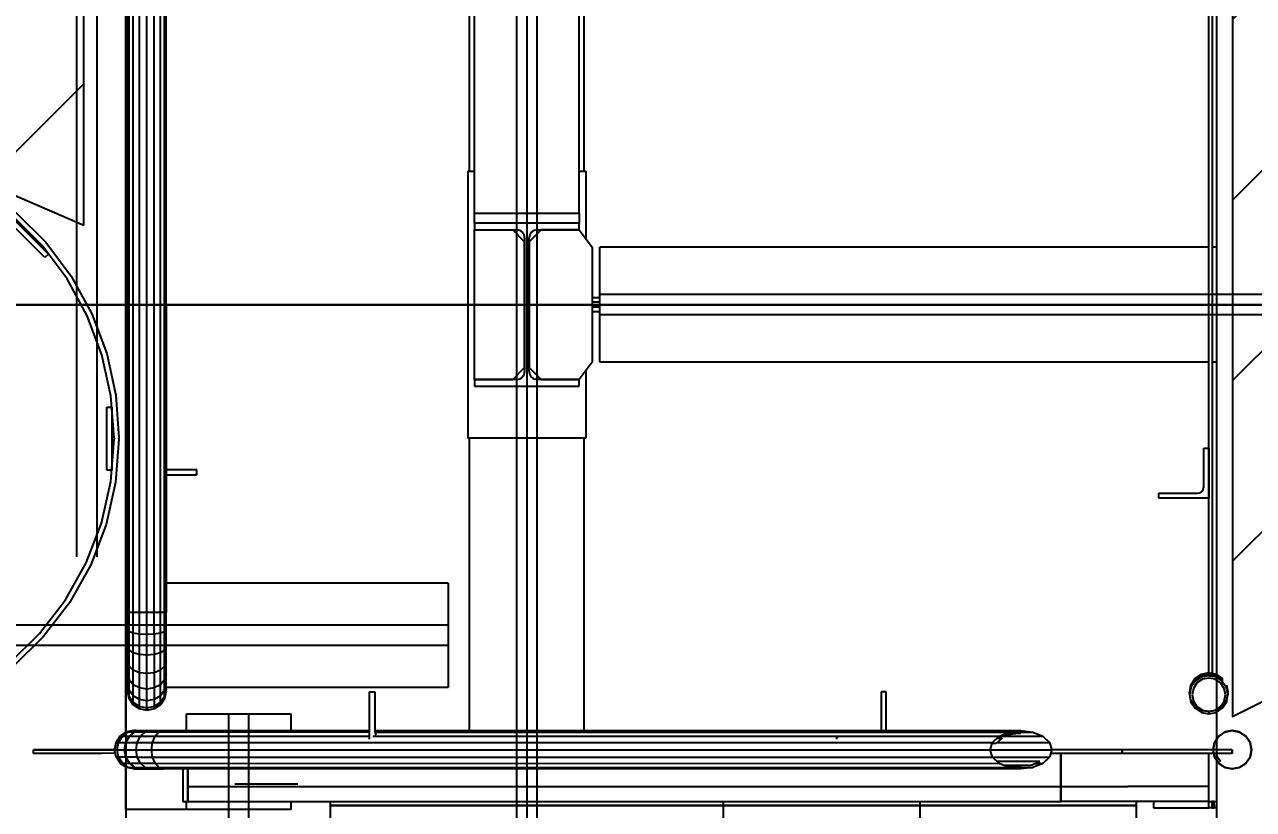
# Model space of a CAD drawing. Header units: metres. Extents: x 0 to 63075, y 0 to 44550.
# Drawn here: x 15808 to 17371, y 24911 to 25909 of the extents above; entities that cross this region are included whole.
import ezdxf

# ---------------------------------------------------------------- set-up
doc = ezdxf.new("R2010")
doc.units = ezdxf.units.M
doc.header["$LTSCALE"] = 75
doc.linetypes.add('CENTER2', pattern=[28.575, 19.05, -3.175, 3.175, -3.175])
doc.linetypes.add('CENTERX2', pattern=[101.6, 63.5, -12.7, 12.7, -12.7])
for name, color, linetype in [('SC1', 7, 'CENTER2'), ('SDM', 7, 'Continuous'), ('SL1', 8, 'Continuous')]:
    doc.layers.add(name, color=color, linetype=linetype)
doc.styles.add('ROMANS', font='ROMANS.SHX')
doc.dimstyles.new('75___1-75', dxfattribs={"dimscale": 75, "dimtxt": 2.5, "dimasz": 2, "dimexe": 1.5, "dimexo": 1, "dimgap": 0.5, "dimtad": 1, "dimdec": 0, "dimzin": 12, "dimtxsty": 'ROMANS', "dimcen": 0, "dimclrd": 256, "dimclre": 256, "dimclrt": 3, "dimazin": 3, "dimtfac": 1, "dimtdec": 0, "dimtmove": 0, "dimatfit": 0, "dimfxl": 1, "dimlwd": -1, "dimlwe": -1, "dimarcsym": 0})
pattern_1 = [(45, (-40005.98, -19024.6), (-114.90485, 114.90485), [])]

# ---------------------------------------------------------------- blocks, each defined once
blk = doc.blocks.new('A$Cf5d57027')
at = {"layer": 'SL1'}
h = blk.add_hatch(dxfattribs=at)
h.set_pattern_fill('_USER', color=256, scale=162.5, angle=45, style=0, pattern_type=0)
h.set_pattern_definition(pattern_1)
h.paths.add_polyline_path([(7623.7, 3151.1), (7623.7, 4413), (7510.5, 4356.4), (7413.9, 4093.3), (7157.6, 3850.3), (7130.9, 3713.8), (7194.2, 3567.3), (7423.9, 3370.8), (7523.8, 3194.4)])
h = blk.add_hatch(dxfattribs=at)
h.set_pattern_fill('_USER', color=256, scale=162.5, angle=45, style=0, pattern_type=0)
h.set_pattern_definition(pattern_1)
h.paths.add_polyline_path([(9084.6, 3596.8), (9084.6, 2526), (9180.6, 2574.1), (9262.6, 2797.3), (9480.1, 3003.5), (9502.7, 3119.3), (9449, 3243.6), (9254.1, 3410.3), (9169.3, 3560.1)])
for p, q in [((7677.4, 2506), (7677.4, 5723)), ((7679.5, 2658.2), (7679.4, 5633)), ((7681.3, 2658.2), (7681.3, 5633)), ((7686.6, 2658.2), (7686.6, 5633)), ((7694.5, 2658.2), (7694.5, 5633)), ((7703.9, 2658.2), (7703.8, 5633)), ((7713.2, 2658.2), (7713.2, 5633)), ((7721.1, 2658.2), (7721.1, 5633)), ((7726.4, 2658.2), (7726.4, 5633)), ((7728.2, 5633), (7728.3, 2658.2)), ((7614.5, 5550), (7614.5, 2729.4)), ((7614.5, 5550), (7614.5, 2729.4)), ((7640.3, 5550), (7640.3, 2729.4)), ((7640.3, 5550), (7640.3, 2729.4)), ((8174.3, 1373), (8174.3, 5527)), ((8174.3, 1373), (8174.3, 5527)), ((8200.4, 1373), (8200.4, 5527)), ((8200.4, 1373), (8200.4, 5527)), ((9064.3, 5253.8), (9064.3, 741.2)), ((7677.4, 5245.9), (7677.4, 733.4)), ((8187.3, 5110.5), (8187.3, 2880)), ((9054.4, 2581.9), (9054.3, 4905.4)), ((9059.2, 2580.9), (9059.1, 4906.4)), ((8120.8, 3166), (8120.8, 4824.5)), ((8174.4, 3166), (8174.4, 4824.5)), ((8174.4, 3166), (8174.4, 4824.5)), ((8200.2, 3166), (8200.2, 4824.5)), ((8200.2, 3166), (8200.2, 4824.5)), ((8253.8, 3166), (8253.8, 4824.5)), ((9064.3, 4819), (9064.3, 2579.5)), ((8114.3, 3220), (8114.3, 4770.5)), ((8260.3, 3220), (8260.3, 4770.5)), ((8112.3, 3220), (8112.3, 2880)), ((8112.3, 3220), (8120.8, 3220)), ((8253.8, 3220), (8262.3, 3220)), ((8262.3, 3220), (8262.3, 3133.6)), ((7574.3, 3110), (7517.7, 3166.6)), ((7522.2, 3171), (7578.8, 3114.4)), ((7570.6, 3125.3), (7532.9, 3163)), ((7537, 3167.8), (7575.3, 3129.4)), ((8120.3, 3166), (8120.3, 3153.5)), ((8120.8, 3166), (8120.3, 3166)), ((8253.8, 3166), (8120.8, 3166)), ((8254.3, 3166), (8253.8, 3166)), ((8254.3, 3153.5), (8254.3, 3166)), ((8120.3, 3153.5), (8120.8, 3153.5)), ((8120.8, 3153.5), (8120.8, 3145.1)), ((8253.8, 3153.5), (8120.8, 3153.5)), ((8120.8, 3145.1), (8174.4, 3145.1)), ((8120.8, 3145.1), (8169.4, 3145.1)), ((8120.8, 2954.9), (8120.8, 3145.1)), ((8184.4, 3130.1), (8169.4, 3145.1)), ((8205.2, 3145.1), (8190.2, 3130.1)), ((8200.2, 3145.1), (8253.8, 3145.1)), ((8253.8, 3145.1), (8205.2, 3145.1)), ((8253.8, 3145.1), (8253.8, 3153.5)), ((8253.8, 3153.5), (8254.3, 3153.5)), ((8253.8, 3145.1), (8270.2, 3123)), ((7575.3, 3129.4), (7607.8, 3086.1)), ((8184.4, 3135.1), (8184.4, 2964.9)), ((8184.4, 2969.9), (8184.4, 3130.1)), ((8190.2, 2964.9), (8190.2, 3135.1)), ((8190.2, 3130.1), (8190.2, 2969.9)), ((7602.5, 3082.7), (7570.6, 3125.3)), ((7578.8, 3114.4), (7574.3, 3110)), ((8270.2, 3123), (8270.2, 2977)), ((9054.4, 3123), (8280.2, 3123)), ((8280.2, 2977), (8280.2, 3123)), ((9064.3, 3123), (9059.2, 3123)), ((7628.1, 3035.9), (7602.5, 3082.7)), ((7607.8, 3086.1), (7633.9, 3038.5)), ((0, 3050), (12183.1, 3050)), ((7677.4, 3050), (0, 3050)), ((7679.5, 3050), (7677.4, 3050)), ((7728.3, 3050), (7679.5, 3050)), ((8112.3, 3050), (7728.3, 3050)), ((8270.2, 3050), (8112.3, 3050)), ((8270.2, 3059.3), (8280.2, 3059.3)), ((8280.2, 3053), (8270.2, 3053)), ((8280.2, 3050), (8270.2, 3050)), ((12183.1, 3063), (8280.2, 3063)), ((12183.1, 3063), (8280.2, 3063)), ((12183.1, 3050), (8280.2, 3050)), ((7646.8, 2986), (7628.1, 3035.9)), ((7633.9, 3038.5), (7652.9, 2987.8)), ((8280.2, 3047), (8270.2, 3047)), ((8280.2, 3040.7), (8270.2, 3040.7)), ((12183.1, 3037), (8280.2, 3037)), ((12183.1, 3037), (8280.2, 3037)), ((7658.3, 2933.9), (7646.8, 2986)), ((7652.9, 2987.8), (7664.5, 2934.8)), ((8169.4, 2954.9), (8184.4, 2969.9)), ((8190.2, 2969.9), (8205.2, 2954.9)), ((8270.2, 2977), (8253.8, 2954.9)), ((9054.4, 2977), (8280.2, 2977)), ((9064.3, 2977), (9059.2, 2977)), ((8120.8, 2954.9), (8120.8, 2946.5)), ((8174.4, 2954.9), (8120.8, 2954.9)), ((8120.8, 2954.9), (8169.4, 2954.9)), ((8253.8, 2954.9), (8200.2, 2954.9)), ((8205.2, 2954.9), (8253.8, 2954.9)), ((8253.8, 2946.5), (8253.8, 2954.9)), ((8262.3, 2966.4), (8262.3, 2880)), ((8120.8, 2946.5), (8253.8, 2946.5)), ((7662.2, 2880.8), (7658.3, 2933.9)), ((7664.5, 2934.8), (7668.5, 2880.8)), ((7653.1, 2839.5), (7653.1, 2919.5)), ((7653.1, 2919.5), (7659.4, 2919.5)), ((7659.4, 2919.5), (7659.4, 2839.5)), ((7658, 2824.9), (7662.2, 2878.8)), ((7662.2, 2880.8), (7662.2, 2879.8)), ((7662.2, 2879.8), (7662.2, 2878.8)), ((7668.5, 2878.7), (7664.2, 2823.9)), ((7668.5, 2879.8), (7668.5, 2880.8)), ((7668.5, 2879.8), (7668.5, 2878.7)), ((8262.3, 2880), (8112.3, 2880)), ((8114.3, 2508.2), (8114.3, 2880)), ((8187.3, 2880), (8187.3, 2508.2)), ((8260.3, 2508.2), (8260.3, 2880)), ((9048, 2867.3), (9054.3, 2867.3)), ((9048, 2817.8), (9048, 2867.3)), ((9054.3, 2867.3), (9054.3, 2803.8)), ((7659.4, 2839.5), (7653.1, 2839.5)), ((7767.4, 2840), (7728.3, 2840)), ((7728.3, 2833.6), (7767.4, 2833.6)), ((7767.4, 2833.6), (7767.4, 2840)), ((7646.1, 2772.1), (7658, 2824.9)), ((7664.2, 2823.9), (7652.1, 2770.3)), ((8990.8, 2810.2), (9040.3, 2810.2)), ((8990.8, 2803.8), (8990.8, 2810.2)), ((9054.3, 2803.8), (8990.8, 2803.8)), ((7626.7, 2721.6), (7646.1, 2772.1)), ((7652.1, 2770.3), (7632.5, 2718.9)), ((7600.4, 2674.4), (7626.7, 2721.6)), ((7679.5, 2729.4), (7677.4, 2729.4)), ((7632.5, 2718.9), (7605.6, 2670.9)), ((7679.5, 2695.9), (7677.4, 2695.9)), ((8087.3, 2695.9), (7728.3, 2695.9)), ((8087.3, 2695.9), (8087.3, 2562.9)), ((7567.5, 2631.5), (7600.4, 2674.4)), ((7605.6, 2670.9), (7572.2, 2627.3)), ((7679.5, 2636), (7679.5, 2658.2)), ((7681.3, 2658.2), (7679.5, 2658.2)), ((7686.6, 2658.2), (7681.3, 2658.2)), ((7681.3, 2633.9), (7681.3, 2658.2)), ((7686.6, 2632.1), (7686.6, 2658.2)), ((7694.5, 2658.2), (7686.6, 2658.2)), ((7694.5, 2631), (7694.5, 2658.2)), ((7703.9, 2658.2), (7694.5, 2658.2)), ((7703.9, 2630.5), (7703.9, 2658.2)), ((7713.2, 2658.2), (7703.9, 2658.2)), ((7713.2, 2631), (7713.2, 2658.2)), ((7721.1, 2658.2), (7713.2, 2658.2)), ((7721.1, 2632.1), (7721.1, 2658.2)), ((7726.4, 2658.2), (7721.1, 2658.2)), ((7728.3, 2658.2), (7726.4, 2658.2)), ((7726.4, 2633.9), (7726.4, 2658.2)), ((7728.3, 2636), (7728.3, 2658.2)), ((8087.3, 2642.3), (6787.3, 2642.3)), ((8087.3, 2642.3), (6787.3, 2642.3)), ((7528.8, 2593.7), (7567.5, 2631.5)), ((7572.2, 2627.3), (7532.9, 2588.9)), ((7679.5, 2614.8), (7679.5, 2636)), ((7681.3, 2633.9), (7679.5, 2636)), ((7686.6, 2632.1), (7681.3, 2633.9)), ((7681.3, 2610.8), (7681.3, 2633.9)), ((7686.6, 2607.3), (7686.6, 2632.1)), ((7694.5, 2631), (7686.6, 2632.1)), ((7694.5, 2605.1), (7694.5, 2631)), ((7703.9, 2630.5), (7694.5, 2631)), ((7713.2, 2631), (7703.9, 2630.5)), ((7703.9, 2604.2), (7703.9, 2630.5)), ((7721.1, 2632.1), (7713.2, 2631)), ((7713.2, 2631), (7713.2, 2605.1)), ((7726.4, 2633.9), (7721.1, 2632.1)), ((7721.1, 2607.3), (7721.1, 2632.1)), ((7728.3, 2636), (7726.4, 2633.9)), ((7726.4, 2610.8), (7726.4, 2633.9)), ((7728.3, 2614.8), (7728.3, 2636)), ((8087.3, 2616.5), (6787.3, 2616.5)), ((8087.3, 2616.5), (6787.3, 2616.5)), ((7679.5, 2595.9), (7679.5, 2614.8)), ((7681.3, 2610.8), (7679.5, 2614.8)), ((7681.3, 2590.1), (7681.3, 2610.8)), ((7686.6, 2607.3), (7681.3, 2610.8)), ((7726.4, 2610.8), (7721.1, 2607.3)), ((7728.3, 2614.8), (7726.4, 2610.8)), ((7726.4, 2590.1), (7726.4, 2610.8)), ((7728.3, 2595.9), (7728.3, 2614.8)), ((7681.3, 2590.1), (7679.5, 2595.9)), ((7679.5, 2580), (7679.5, 2595.9)), ((7694.5, 2605.1), (7686.6, 2607.3)), ((7686.6, 2585.1), (7686.6, 2607.3)), ((7694.5, 2581.8), (7694.5, 2605.1)), ((7703.9, 2604.2), (7694.5, 2605.1)), ((7713.2, 2605.1), (7703.9, 2604.2)), ((7703.9, 2580.7), (7703.9, 2604.2)), ((7721.1, 2607.3), (7713.2, 2605.1)), ((7713.2, 2605.1), (7713.2, 2581.8)), ((7721.1, 2585.1), (7721.1, 2607.3)), ((7728.3, 2595.9), (7726.4, 2590.1)), ((7728.3, 2580), (7728.3, 2595.9)), ((7679.5, 2568.1), (7679.5, 2580)), ((7681.3, 2572.7), (7679.5, 2580)), ((7681.3, 2572.7), (7681.3, 2590.1)), ((7686.6, 2585.1), (7681.3, 2590.1)), ((7694.5, 2581.8), (7686.6, 2585.1)), ((7686.6, 2566.5), (7686.6, 2585.1)), ((7703.9, 2580.7), (7694.5, 2581.8)), ((7694.5, 2562.4), (7694.5, 2581.8)), ((7713.2, 2581.8), (7703.9, 2580.7)), ((7703.9, 2561), (7703.9, 2580.7)), ((7721.1, 2585.1), (7713.2, 2581.8)), ((7713.2, 2581.8), (7713.2, 2562.4)), ((7726.4, 2590.1), (7721.1, 2585.1)), ((7721.1, 2566.5), (7721.1, 2585.1)), ((7726.4, 2572.7), (7726.4, 2590.1)), ((7728.3, 2580), (7726.4, 2572.7)), ((7728.3, 2568.1), (7728.3, 2580)), ((9037.1, 2574.4), (9045, 2580)), ((9045, 2580), (9054.4, 2581.9)), ((9054.4, 2580.1), (9045, 2578.3)), ((9045, 2580), (9045, 2578.3)), ((9054.4, 2581.9), (9063.7, 2580)), ((9054.4, 2581.9), (9054.4, 2580.1)), ((9054.4, 2577.8), (9054.4, 2580.1)), ((9063.7, 2578.3), (9054.4, 2580.1)), ((9059.2, 2577.8), (9059.2, 2579.2)), ((9063.7, 2580), (9063.7, 2578.3)), ((9063.7, 2580), (9071.6, 2574.4)), ((7681.3, 2559.7), (7679.5, 2568.1)), ((7679.5, 2560.7), (7679.5, 2568.1)), ((7681.3, 2559.7), (7681.3, 2572.7)), ((7686.6, 2566.5), (7681.3, 2572.7)), ((7686.6, 2552.6), (7686.6, 2566.5)), ((7694.5, 2562.4), (7686.6, 2566.5)), ((7721.1, 2566.5), (7713.2, 2562.4)), ((7726.4, 2572.7), (7721.1, 2566.5)), ((7721.1, 2552.6), (7721.1, 2566.5)), ((7726.4, 2559.7), (7726.4, 2572.7)), ((7728.3, 2568.1), (7726.4, 2559.7)), ((7728.3, 2560.7), (7728.3, 2568.1)), ((9030.2, 2557.7), (9031.8, 2566.1)), ((9031.8, 2565.4), (9030.2, 2557.7)), ((9031.8, 2563.2), (9030.2, 2555.1)), ((9031.8, 2566.1), (9037.1, 2574.4)), ((9037.1, 2573.2), (9031.8, 2565.4)), ((9037.1, 2571.1), (9031.8, 2563.2)), ((9031.8, 2566.1), (9031.8, 2565.4)), ((9031.8, 2563.2), (9031.8, 2565.4)), ((9039.4, 2568.8), (9034.8, 2561.9)), ((9045, 2578.3), (9037.1, 2573.2)), ((9045, 2576.4), (9037.1, 2571.1)), ((9037.1, 2574.4), (9037.1, 2573.2)), ((9037.1, 2573.2), (9037.1, 2571.1)), ((9046.3, 2573.4), (9039.4, 2568.8)), ((9045, 2578.3), (9045, 2576.4)), ((9045, 2576.4), (9054.4, 2578.2)), ((9054.4, 2575), (9046.3, 2573.4)), ((9054.4, 2578.2), (9063.7, 2576.4)), ((9054.4, 2577.8), (9059.2, 2577.8)), ((9062.4, 2573.4), (9054.4, 2575)), ((9069.3, 2568.8), (9062.4, 2573.4)), ((9063.7, 2576.4), (9063.7, 2578.3)), ((9071.6, 2573.2), (9063.7, 2578.3)), ((9071.6, 2571.1), (9063.7, 2576.4)), ((9064.3, 2572.1), (9064.3, 2535.6)), ((9073.9, 2561.9), (9069.3, 2568.8)), ((9071.6, 2574.4), (9071.6, 2573.2)), ((9071.6, 2573.2), (9071.6, 2571.1)), ((9071.6, 2571.1), (9076.9, 2563.2)), ((9076.9, 2565.4), (9076.9, 2566.1)), ((9076.9, 2566.1), (9078.5, 2557.7)), ((9078.5, 2557.7), (9076.9, 2565.4)), ((9076.9, 2563.2), (9076.9, 2565.4)), ((9078.5, 2555.1), (9076.9, 2563.2)), ((7679.5, 2562.9), (7677.4, 2562.9)), ((7679.5, 2560.7), (7679.5, 2558.2)), ((7681.3, 2551.6), (7679.5, 2560.7)), ((7681.3, 2548.9), (7679.5, 2558.2)), ((7681.3, 2551.6), (7681.3, 2559.7)), ((7686.6, 2552.6), (7681.3, 2559.7)), ((7686.6, 2543.9), (7681.3, 2551.6)), ((7681.3, 2551.6), (7681.3, 2548.9)), ((7686.6, 2541), (7681.3, 2548.9)), ((7686.6, 2543.9), (7686.6, 2552.6)), ((7694.5, 2547.8), (7686.6, 2552.6)), ((7694.5, 2547.8), (7694.5, 2562.4)), ((7703.9, 2561), (7694.5, 2562.4)), ((7703.9, 2546.1), (7694.5, 2547.8)), ((7694.5, 2538.8), (7694.5, 2547.8)), ((7713.2, 2562.4), (7703.9, 2561)), ((7703.9, 2546.1), (7703.9, 2561)), ((7713.2, 2547.8), (7703.9, 2546.1)), ((7713.2, 2562.4), (7713.2, 2547.8)), ((7721.1, 2552.6), (7713.2, 2547.8)), ((7713.2, 2547.8), (7713.2, 2538.8)), ((7726.4, 2559.7), (7721.1, 2552.6)), ((7721.1, 2543.9), (7721.1, 2552.6)), ((7726.4, 2551.6), (7721.1, 2543.9)), ((7726.4, 2548.9), (7721.1, 2541)), ((7728.3, 2560.7), (7726.4, 2551.6)), ((7726.4, 2551.6), (7726.4, 2559.7)), ((7728.3, 2558.2), (7726.4, 2548.9)), ((7726.4, 2551.6), (7726.4, 2548.9)), ((8087.3, 2562.9), (7728.3, 2562.9)), ((7728.3, 2558.2), (7728.3, 2560.7)), ((7987.3, 2497.3), (7987.3, 2557.4)), ((7987.3, 2557.4), (7993.7, 2557.4)), ((7993.7, 2557.4), (7993.7, 2507.9)), ((7993.7, 2557.4), (7993.7, 2508.2)), ((8638, 2557.4), (8638, 2508.2)), ((8644.3, 2557.4), (8638, 2557.4)), ((8644.3, 2508.2), (8644.3, 2557.4)), ((9030, 2556.3), (9030.2, 2557.7)), ((9030, 2556.3), (9030, 2553.8)), ((9031.8, 2547), (9030, 2556.3)), ((9030, 2553.8), (9031.8, 2544.5)), ((9034.8, 2561.9), (9033.2, 2553.8)), ((9033.2, 2553.8), (9034.8, 2545.7)), ((9075.5, 2553.8), (9073.9, 2561.9)), ((9073.9, 2545.7), (9075.5, 2553.8)), ((9078.8, 2556.3), (9076.9, 2547)), ((9076.9, 2544.5), (9078.8, 2553.8)), ((9078.5, 2557.7), (9078.8, 2556.3)), ((9078.8, 2556.3), (9078.8, 2553.8)), ((7686.6, 2543.9), (7686.6, 2541)), ((7694.5, 2538.8), (7686.6, 2543.9)), ((7694.5, 2535.7), (7686.6, 2541)), ((7703.9, 2536.9), (7694.5, 2538.8)), ((7694.5, 2538.8), (7694.5, 2535.7)), ((7703.9, 2533.8), (7694.5, 2535.7)), ((7703.9, 2536.9), (7703.9, 2546.1)), ((7713.2, 2538.8), (7703.9, 2536.9)), ((7703.9, 2536.9), (7703.9, 2533.8)), ((7713.2, 2535.7), (7703.9, 2533.8)), ((7721.1, 2543.9), (7713.2, 2538.8)), ((7721.1, 2541), (7713.2, 2535.7)), ((7713.2, 2538.8), (7713.2, 2535.7)), ((7721.1, 2543.9), (7721.1, 2541)), ((9031.8, 2547), (9031.8, 2544.5)), ((9037.1, 2539), (9031.8, 2547)), ((9031.8, 2544.5), (9037.1, 2536.6)), ((9034.8, 2545.7), (9039.4, 2538.9)), ((9037.1, 2539), (9037.1, 2536.6)), ((9045, 2533.8), (9037.1, 2539)), ((9037.1, 2536.6), (9045, 2531.3)), ((9039.4, 2538.9), (9046.3, 2534.3)), ((9045, 2533.8), (9045, 2531.3)), ((9054.4, 2531.9), (9045, 2533.8)), ((9046.3, 2534.3), (9054.4, 2532.7)), ((9054.4, 2532.7), (9062.4, 2534.3)), ((9063.7, 2533.8), (9054.4, 2531.9)), ((9054.4, 2531.9), (9054.4, 2529.4)), ((9062.4, 2534.3), (9069.3, 2538.9)), ((9071.6, 2539), (9063.7, 2533.8)), ((9063.7, 2531.3), (9071.6, 2536.6)), ((9063.7, 2533.8), (9063.7, 2531.3)), ((9064.3, 2531.7), (9064.3, 2497)), ((9069.3, 2538.9), (9073.9, 2545.7)), ((9076.9, 2547), (9071.6, 2539)), ((9071.6, 2536.6), (9076.9, 2544.5)), ((9071.6, 2539), (9071.6, 2536.6)), ((9076.9, 2547), (9076.9, 2544.5)), ((7754.4, 2508.2), (7754.4, 2529.4)), ((7754.4, 2529.4), (7887.4, 2529.4)), ((7808, 1350), (7808, 2529.4)), ((7808, 1350), (7808, 2529.4)), ((7833.8, 1350), (7833.8, 2529.4)), ((7833.8, 1350), (7833.8, 2529.4)), ((7887.4, 2508.2), (7887.4, 2529.4)), ((9045, 2531.3), (9054.4, 2529.4)), ((9054.4, 2529.4), (9063.7, 2531.3)), ((7670.1, 2501.2), (7664.8, 2493.3)), ((7664.8, 2493.2), (7670.1, 2501.1)), ((7667.9, 2493.2), (7673, 2501.1)), ((7678, 2506.5), (7670.1, 2501.2)), ((7670.1, 2501.1), (7678, 2506.4)), ((7670.1, 2501.2), (7670.1, 2501.1)), ((7673, 2501.1), (7670.1, 2501.1)), ((7673, 2501.1), (7680.8, 2506.4)), ((7673, 2501.1), (7681.7, 2501.1)), ((7677, 2493.2), (7681.7, 2501.1)), ((7687.4, 2508.3), (7678, 2506.5)), ((7678, 2506.4), (7687.4, 2508.2)), ((7678, 2506.5), (7678, 2506.4)), ((7680.8, 2506.4), (7678, 2506.4)), ((7680.8, 2506.4), (7689.9, 2508.2)), ((7680.8, 2506.4), (7688.9, 2506.4)), ((7681.7, 2501.1), (7688.9, 2506.4)), ((7681.7, 2501.1), (7695.7, 2501.1)), ((7687.4, 2508.3), (7687.4, 2508.2)), ((7687.9, 2508.2), (7687.4, 2508.3)), ((7689.9, 2508.2), (7687.4, 2508.2)), ((7688.9, 2506.4), (7697.3, 2508.2)), ((7688.9, 2506.4), (7701.9, 2506.4)), ((7689.9, 2508.2), (7697.3, 2508.2)), ((7691.6, 2493.2), (7695.7, 2501.1)), ((7695.7, 2501.1), (7701.9, 2506.4)), ((7695.7, 2501.1), (7714.4, 2501.1)), ((7697.3, 2508.2), (7709.2, 2508.2)), ((7701.9, 2506.4), (7709.2, 2508.2)), ((7701.9, 2506.4), (7719.3, 2506.4)), ((7709.2, 2508.2), (7725.1, 2508.2)), ((7711.1, 2493.2), (7714.4, 2501.1)), ((7714.4, 2501.1), (7719.3, 2506.4)), ((7714.4, 2501.1), (7987.3, 2501.1)), ((7719.3, 2506.4), (7725.1, 2508.2)), ((7719.3, 2506.4), (7987.3, 2506.3)), ((7725.1, 2508.2), (7987.3, 2508.2)), ((7991.4, 2501.1), (8787.8, 2501)), ((7993.7, 2508.2), (8815.5, 2508.2)), ((7993.9, 2506.3), (8800.5, 2506.3)), ((8187.3, 2508.2), (8187.3, 1572.9)), ((8779.3, 2493.1), (8787.8, 2501)), ((8787.8, 2501), (8800.5, 2506.3)), ((8787.8, 2501), (8843.3, 2501)), ((8802.5, 2503.3), (8793.3, 2503.3)), ((8797.2, 2504.9), (8815.5, 2504.9)), ((8800.5, 2506.3), (8815.5, 2508.2)), ((8800.6, 2506.3), (8830.5, 2506.3)), ((8815.5, 2504.9), (8802.5, 2503.3)), ((8815.5, 2508.2), (8830.5, 2506.3)), ((8830.5, 2506.3), (8843.3, 2501)), ((8843.3, 2501), (8851.8, 2493.1)), ((9067.1, 2501.1), (9061.8, 2493.2)), ((9061.8, 2493.1), (9067.1, 2501)), ((9075, 2506.4), (9067.1, 2501.1)), ((9067.1, 2501), (9075, 2506.3)), ((9067.1, 2501), (9067.1, 2501.1)), ((9084.3, 2508.3), (9075, 2506.4)), ((9075, 2506.3), (9084.3, 2508.2)), ((9075, 2506.3), (9075, 2506.4)), ((9093.7, 2506.4), (9084.3, 2508.3)), ((9084.3, 2508.2), (9084.3, 2508.3)), ((9084.3, 2508.2), (9093.7, 2506.3)), ((9101.6, 2501.1), (9093.7, 2506.4)), ((9093.7, 2506.3), (9093.7, 2506.4)), ((9093.7, 2506.3), (9101.6, 2501)), ((9106.9, 2493.2), (9101.6, 2501.1)), ((9101.6, 2501), (9101.6, 2501.1)), ((9101.6, 2501), (9106.9, 2493.1)), ((7664.8, 2493.3), (7663, 2483.9)), ((7663, 2483.8), (7664.8, 2493.2)), ((7664.8, 2493.3), (7664.8, 2493.2)), ((7667.9, 2493.2), (7664.8, 2493.2)), ((7666.1, 2483.8), (7667.9, 2493.2)), ((7667.9, 2493.2), (7677, 2493.2)), ((7675.3, 2483.8), (7677, 2493.2)), ((7677, 2493.2), (7691.6, 2493.2)), ((7690.2, 2483.8), (7691.6, 2493.2)), ((7691.6, 2493.2), (7711.1, 2493.2)), ((7709.9, 2483.8), (7711.1, 2493.2)), ((7711.1, 2493.2), (8779.3, 2493.1)), ((8580.8, 2500.3), (8580.8, 2497.3)), ((8584, 2500.3), (8580.8, 2500.3)), ((8776.3, 2483.8), (8779.3, 2493.1)), ((8784.2, 2491.8), (8778.9, 2491.8)), ((8791.5, 2498.7), (8784.2, 2491.8)), ((8785.4, 2498.7), (8791.5, 2498.7)), ((8785.5, 2493.1), (8851.8, 2493.1)), ((8851.8, 2493.1), (8854.7, 2483.8)), ((9061.8, 2493.2), (9059.9, 2483.9)), ((9059.9, 2483.8), (9061.8, 2493.1)), ((9061.8, 2493.1), (9061.8, 2493.2)), ((9064.3, 2496.9), (9064.3, 2483.9)), ((9108.7, 2483.9), (9106.9, 2493.2)), ((9106.9, 2493.1), (9106.9, 2493.2)), ((9106.9, 2493.1), (9108.7, 2483.8)), ((7559.8, 2479.1), (7559.8, 2483.9)), ((7663, 2483.9), (7559.8, 2483.9)), ((7559.8, 2483.9), (7663, 2483.9)), ((7646.8, 2479.1), (7559.8, 2479.1)), ((7663, 2479.6), (7646.8, 2479.1)), ((7663, 2483.9), (7663, 2483.8)), ((7663, 2483.9), (7663, 2483.9)), ((7663, 2483.9), (7663, 2483.9)), ((7666.1, 2483.8), (7663, 2483.8)), ((7664.8, 2474.5), (7663, 2483.8)), ((7663, 2483.8), (7663, 2479.1)), ((7663.9, 2479.1), (7663, 2479.1)), ((7670.1, 2466.6), (7664.8, 2474.5)), ((7667.9, 2474.5), (7664.8, 2474.5)), ((7666.1, 2483.8), (7675.3, 2483.8)), ((7667.9, 2474.5), (7666.1, 2483.8)), ((7673, 2466.6), (7667.9, 2474.5)), ((7677, 2474.5), (7667.9, 2474.5)), ((7677, 2474.5), (7675.3, 2483.8)), ((7675.3, 2483.8), (7690.2, 2483.8)), ((7681.7, 2466.6), (7677, 2474.5)), ((7691.6, 2474.5), (7677, 2474.5)), ((7690.2, 2483.8), (7709.9, 2483.8)), ((7691.6, 2474.5), (7690.2, 2483.8)), ((7695.7, 2466.6), (7691.6, 2474.5)), ((7691.6, 2474.5), (7711.1, 2474.5)), ((7709.9, 2483.8), (8776.3, 2483.8)), ((7711.1, 2474.5), (7709.9, 2483.8)), ((7711.1, 2474.5), (8779.3, 2474.4)), ((7714.4, 2466.6), (7711.1, 2474.5)), ((8779.3, 2474.4), (8776.3, 2483.8)), ((8776.4, 2483.8), (8854.7, 2483.8)), ((8779.3, 2474.4), (8851.8, 2474.4)), ((8787.8, 2466.5), (8779.3, 2474.4)), ((8851.8, 2474.4), (8843.3, 2466.5)), ((8854.7, 2483.8), (8851.8, 2474.4)), ((9060.8, 2479.1), (8853.2, 2479)), ((8944.3, 2479.1), (8853.3, 2479.1)), ((8944.3, 2483.9), (8854.7, 2483.9)), ((8866.1, 2417.9), (8866.1, 2479)), ((8866.1, 2479), (8866.1, 2417.9)), ((8944.3, 2483.9), (8944.3, 2479.1)), ((9059.9, 2483.9), (8944.3, 2483.9)), ((8944.3, 2479.1), (8944.3, 2483.9)), ((9060.8, 2479.1), (8944.3, 2479.1)), ((9054.3, 2417.9), (9054.3, 2479.1)), ((9059.9, 2483.8), (9059.9, 2483.8)), ((9061.8, 2474.4), (9059.9, 2483.8)), ((9084.2, 2483.9), (9060, 2483.9)), ((9060.9, 2479.1), (9061.8, 2474.5)), ((9084.3, 2479.1), (9060.9, 2479.1)), ((9084.2, 2479.1), (9060.9, 2479.1)), ((9061.8, 2474.5), (9067.1, 2466.6)), ((9061.8, 2474.4), (9061.8, 2474.5)), ((9067.1, 2466.5), (9061.8, 2474.4)), ((9064.3, 2479.1), (9064.3, 2470.7)), ((9064.3, 2470.6), (9064.3, 1515.2)), ((9069.4, 2468.9), (9064.8, 2475.8)), ((9064.8, 2475.8), (9064.8, 2475.7)), ((9064.8, 2475.7), (9069.4, 2468.8)), ((9084.3, 2483.9), (9084.2, 2483.9)), ((9084.2, 2479.1), (9084.2, 2483.9)), ((9084.2, 2483.9), (9084.2, 2483.9)), ((9084.2, 2483.9), (9084.2, 2479.1)), ((9084.2, 2479.1), (9084.2, 2479.1)), ((9084.3, 2483.9), (9084.3, 2479.1)), ((9084.3, 2479.1), (9084.3, 2483.9)), ((9084.3, 2483.9), (9084.3, 2483.9)), ((9084.3, 2479.1), (9084.3, 2479.1)), ((9101.6, 2466.6), (9106.9, 2474.5)), ((9106.9, 2474.4), (9101.6, 2466.5)), ((9106.9, 2474.5), (9108.7, 2483.8)), ((9108.7, 2483.8), (9106.9, 2474.4)), ((9106.9, 2474.4), (9106.9, 2474.5)), ((9108.7, 2483.8), (9108.7, 2483.9)), ((7673, 2466.6), (7670.1, 2466.6)), ((7678, 2461.3), (7670.1, 2466.6)), ((7673, 2466.6), (7681.7, 2466.6)), ((7680.8, 2461.3), (7673, 2466.6)), ((7677.4, 2407.9), (7677.4, 2461.7)), ((7680.8, 2461.3), (7678, 2461.3)), ((7687.4, 2459.4), (7678, 2461.3)), ((7680.8, 2461.3), (7688.9, 2461.3)), ((7689.9, 2459.4), (7680.8, 2461.3)), ((7681.7, 2466.6), (7695.7, 2466.6)), ((7688.9, 2461.3), (7681.7, 2466.6)), ((7687.4, 2459.4), (7689.9, 2459.4)), ((7697.3, 2459.4), (7688.9, 2461.3)), ((7688.9, 2461.3), (7701.9, 2461.3)), ((7689.9, 2459.4), (7697.3, 2459.4)), ((7701.9, 2461.3), (7695.7, 2466.6)), ((7695.7, 2466.6), (7714.4, 2466.6)), ((7697.3, 2459.4), (7709.2, 2459.4)), ((7701.9, 2461.3), (7719.3, 2461.3)), ((7709.2, 2459.4), (7701.9, 2461.3)), ((7709.2, 2459.4), (7725.1, 2459.4)), ((7714.4, 2466.6), (8787.8, 2466.5)), ((7719.3, 2461.3), (7714.4, 2466.6)), ((7725.1, 2459.4), (7719.3, 2461.3)), ((7719.3, 2461.3), (8800.5, 2461.2)), ((8815.5, 2459.4), (7725.1, 2459.4)), ((7749.6, 2459.4), (7749.6, 2417.9)), ((7755.9, 2417.9), (7755.9, 2459.4)), ((7755.9, 2459.4), (7755.9, 2417.9)), ((8839.6, 2468.8), (8785.4, 2468.8)), ((8800.5, 2461.2), (8787.8, 2466.5)), ((8793.3, 2464.2), (8828.5, 2464.2)), ((8793.3, 2464.2), (8802.5, 2464.2)), ((8815.5, 2462.6), (8797.2, 2462.6)), ((8815.5, 2459.4), (8800.5, 2461.2)), ((8800.5, 2461.2), (8830.5, 2461.2)), ((8802.5, 2464.2), (8815.5, 2462.6)), ((8830.5, 2461.2), (8815.5, 2459.4)), ((8828.5, 2464.2), (8839.6, 2468.8)), ((8843.3, 2466.5), (8830.5, 2461.2)), ((8834, 2466.5), (8843.3, 2466.5)), ((9067.1, 2466.6), (9075, 2461.3)), ((9067.1, 2466.5), (9067.1, 2466.6)), ((9075, 2461.2), (9067.1, 2466.5)), ((9069.4, 2468.8), (9069.4, 2468.9)), ((9075, 2461.3), (9084.3, 2459.5)), ((9075, 2461.2), (9075, 2461.3)), ((9084.3, 2459.4), (9075, 2461.2)), ((9084.3, 2459.5), (9093.7, 2461.3)), ((9093.7, 2461.2), (9084.3, 2459.4)), ((9084.3, 2459.5), (9084.3, 2459.4)), ((9093.7, 2461.3), (9101.6, 2466.6)), ((9101.6, 2466.5), (9093.7, 2461.2)), ((9093.7, 2461.2), (9093.7, 2461.3)), ((9101.6, 2466.5), (9101.6, 2466.6)), ((7895.9, 2440), (7815.9, 2440)), ((7755.9, 2436.9), (8870, 2436.9)), ((8017.4, 2436.9), (8951.3, 2436.9)), ((9054.3, 2436.9), (8951.3, 2436.9)), ((7887.4, 2407.9), (7677.4, 2407.9)), ((7749.6, 2417.9), (7755.9, 2417.9)), ((7754.4, 2407.9), (7754.4, 2417.9)), ((7755.9, 2417.9), (8866.1, 2417.9)), ((7887.4, 2407.9), (7887.4, 2417.9)), ((7937.4, 2412.9), (7937.4, 2417.9)), ((7937.4, 2412.9), (8187.4, 2412.9)), ((7937.4, 1572.9), (7937.4, 2412.9)), ((8187.4, 2412.9), (7937.4, 2412.9)), ((8187.4, 2412.9), (8187.4, 2417.9)), ((8187.4, 2412.9), (8437.4, 2412.9)), ((8187.4, 1572.9), (8187.4, 2412.9)), ((8437.4, 2412.9), (8187.4, 2412.9)), ((8437.4, 2412.9), (8437.4, 2417.9)), ((8437.4, 2412.9), (8687.4, 2412.9)), ((8437.4, 1572.9), (8437.4, 2412.9)), ((8687.4, 2412.9), (8437.4, 2412.9)), ((8687.4, 2412.9), (8687.4, 2417.9)), ((8687.4, 2412.9), (8962.4, 2412.9)), ((8687.4, 1572.9), (8687.4, 2412.9)), ((8962.4, 2412.9), (8687.4, 2412.9)), ((9054.3, 2417.9), (8866.1, 2417.9)), ((8962.4, 2412.9), (8962.4, 2417.9)), ((8962.4, 1572.9), (8962.4, 2412.9)), ((8984.3, 2417.9), (8984.3, 2409.9)), ((8984.3, 2409.9), (9054.3, 2409.9)), ((9054.3, 2417.9), (9058.2, 2417.9)), ((9054.3, 2409.9), (9054.3, 2417.9)), ((9058.2, 2409.9), (9054.3, 2409.9)), ((9061.4, 2417.9), (9058.2, 2417.9)), ((9058.2, 2417.9), (9058.2, 2409.9)), ((9058.2, 2409.9), (9061.4, 2409.9)), ((9061.4, 2409.9), (9061.4, 2417.9)), ((9061.4, 2417.9), (9063.6, 2417.9)), ((9063.6, 2409.9), (9061.4, 2409.9)), ((9063.6, 2417.9), (9064.3, 2417.9)), ((9064.3, 2409.9), (9063.6, 2409.9)), ((9064.3, 2409.9), (9064.3, 2413.8))]:
    blk.add_line(p, q, dxfattribs=at)
for points in [[(7623.7, 3151.1), (7623.7, 4413), (7510.5, 4356.4), (7413.9, 4093.3), (7157.6, 3850.3), (7130.9, 3713.8), (7194.2, 3567.3), (7423.9, 3370.8), (7523.8, 3194.4)], [(9084.6, 3596.8), (9084.6, 2526), (9180.6, 2574.1), (9262.6, 2797.3), (9480.1, 3003.5), (9502.7, 3119.3), (9449, 3243.6), (9254.1, 3410.3), (9169.3, 3560.1)]]:
    blk.add_lwpolyline(points, close=True, dxfattribs=at)
for centre, radius, start, end in [((8174.4, 3135.1), 10, 0, 90), ((8200.2, 3135.1), 10, 90, 180), ((8174.4, 2964.9), 10, 270, 0), ((8200.2, 2964.9), 10, 180, 270), ((9040.3, 2817.8), 7.65, 270, 0), ((8001.3, 2507.9), 7.65, 179.9995, 221.6604)]:
    blk.add_arc(centre, radius, start, end, dxfattribs=at)
blk = doc.blocks.new('*D29')
at = {"layer": 'Defpoints', "color": 0, "transparency": 16777216}
for p in [(14245.4, 26400.6), (16446.9, 22042.7), (16446.9, 22042.7)]:
    blk.add_point(p, dxfattribs=at)
at = {"layer": 'SDM', "transparency": 16777216}
for p, q in [((14245.4, 26325.6), (14245.4, 21930.2)), ((16446.9, 22117.7), (16446.9, 22155.2)), ((14395.4, 22042.7), (16296.9, 22042.7))]:
    blk.add_line(p, q, dxfattribs=at)
for points in [[(14395.4, 22067.7), (14395.4, 22017.7), (14245.4, 22042.7)], [(16296.9, 22067.7), (16296.9, 22017.7), (16446.9, 22042.7)]]:
    blk.add_solid(points, dxfattribs=at)
at = {"layer": 'SDM', "color": 3, "transparency": 16777216, "insert": (15346.1, 22173.9), "char_height": 187.5, "attachment_point": 5, "style": 'ROMANS'}
blk.add_mtext('2201', dxfattribs=at)

msp = doc.modelspace()

# ---------------------------------------------------------------- linework, layer by layer
at = {"layer": 'SC1', "color": 7, "linetype": 'CENTERX2', "lineweight": 9}
for p, q in [((16446.9, 29988.5), (16446.9, 20854.9)), ((21779, 25552.9), (6016.8, 25552.9))]:
    msp.add_line(p, q, dxfattribs=at)

# ---------------------------------------------------------------- block references
at = {"layer": 'SDM'}
msp.add_blockref('A$Cf5d57027', (8259.5, 22502.8), dxfattribs=at)

# ---------------------------------------------------------------- dimensions: what is measured, and where the dimension line sits
dim = msp.add_linear_dim(base=(16446.8535, 22042.6895), p1=(14245.3595, 26400.599), p2=(16446.8535, 22042.6895), dimstyle='75___1-75', dxfattribs=at)
dim.commit()
dim.dimension.update_dxf_attribs({"geometry": '*D29', "text_midpoint": (15346.1065, 22173.9395)})

doc.saveas('drawing.dxf')
